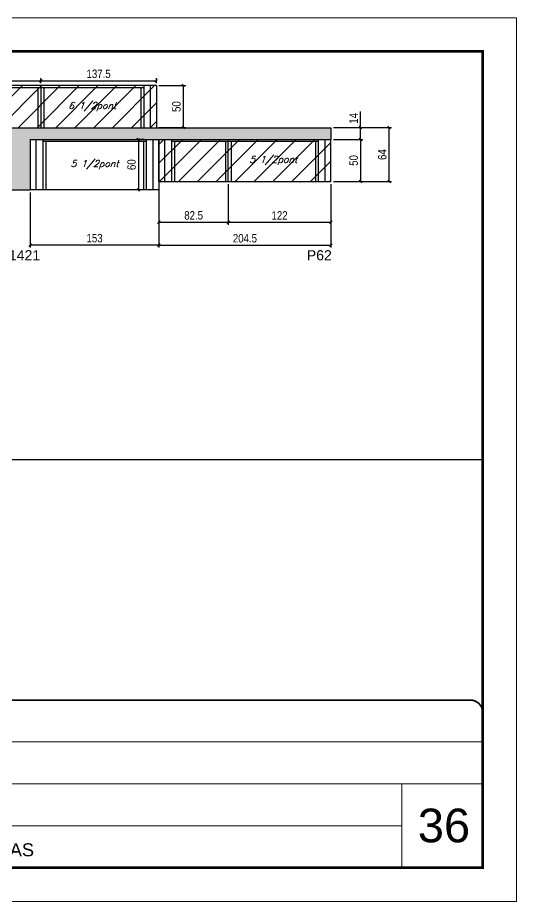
# Model space of a CAD drawing. Extents: x 3309 to 9563, y -2522 to 14608.
# Drawn here: x 8970 to 9563, y 4369 to 5419 of the extents above; entities that cross this region are included whole.
import ezdxf

# ---------------------------------------------------------------- set-up
doc = ezdxf.new("R2010")
doc.units = 0
doc.linetypes.add('CONTINUO', pattern=[0])
doc.linetypes.add('DASHED', pattern=[0.75, 0.5, -0.25])
for name, color, linetype in [('5', 5, 'Continuous'), ('COTA', 241, 'Continuous'), ('Painéis', 200, 'Continuous'), ('SARR_2.2x7', 40, 'Continuous'), ('SARR_3.5x7', 81, 'Continuous'), ('texto', 7, 'Continuous')]:
    doc.layers.add(name, color=color, linetype=linetype)
for name, color, linetype, lineweight in [('CARIMBO', 255, 'Continuous', 9), ('Folhas', 255, 'Continuous', 9), ('Hachura', 251, 'Continuous', 9), ('SARRAFO DE PRESSAO', 251, 'DASHED', 9)]:
    doc.layers.add(name, color=color, linetype=linetype, lineweight=lineweight)
doc.styles.add('ARIAL', font='arial.ttf')
doc.styles.add('COTA TECNICA', font='techl___.ttf', dxfattribs={"height": 10})
doc.styles.add('Romans', font='romans.shx')
doc.styles.get("Standard").update_dxf_attribs({"font": 'arial.ttf'})
doc.dimstyles.new('PAINEL', dxfattribs={"dimtxt": 10, "dimasz": 3, "dimexe": 3, "dimexo": 3, "dimgap": 3, "dimtad": 1, "dimdec": 1, "dimzin": 12, "dimdsep": 46, "dimtxsty": 'COTA TECNICA', "dimblk1": 'OBLIQUE', "dimblk2": 'OBLIQUE', "dimsah": 1, "dimcen": 0.9, "dimclrd": 4, "dimclre": 4, "dimclrt": 240, "dimadec": 1, "dimazin": 3, "dimtfac": 1, "dimtdec": 1, "dimtmove": 0, "dimatfit": 3, "dimfxl": 1, "dimtolj": 1, "dimtzin": 12, "dimarcsym": 0})

# ---------------------------------------------------------------- blocks, each defined once
blk = doc.blocks.new('9999999999')
at = {"color": 30, "linetype": 'CONTINUO'}
for p, q in [((98564.6, 34379.6), (99584, 34379.6)), ((98564.6, 34329.8), (99488, 34329.8)), ((99584, 34329.8), (99488, 34329.8)), ((99488, 34329.8), (99488, 34230.2)), ((98564.6, 34280), (99488, 34280))]:
    blk.add_line(p, q, dxfattribs=at)
at = {"color": 30, "linetype": 'CONTINUO', "const_width": 2}
blk.add_lwpolyline([(99584, 34230.2), (99584, 34414.4, 0.414214), (99569, 34429.4), (98229, 34429.4, 0.414214), (98214, 34414.4), (98214, 34245.2, 0.414214), (98229, 34230.2), (99584, 34230.2)], format="xyb", dxfattribs=at)
at = {"layer": 'Folhas'}
blk.add_lwpolyline([(98139, 34190.2), (99624, 34190.2), (99624, 35240.2), (98139, 35240.2)], close=True, dxfattribs=at)
at = {"layer": 'Folhas', "color": 30, "const_width": 3}
blk.add_lwpolyline([(98214, 34230.2), (99584, 34230.2), (99584, 35200.2), (98214, 35200.2)], close=True, dxfattribs=at)
at = {"color": 7, "linetype": 'Continuous', "ltscale": 5, "style": 'ARIAL'}
blk.add_text('LATERAIS DE VIGAS', height=15.483, dxfattribs=at).set_placement((98837.7, 34243.7))
blk = doc.blocks.new('_Oblique')
at = {"color": 0, "linetype": 'ByBlock', "lineweight": -2}
blk.add_line((-0.5, -0.5), (0.5, 0.5), dxfattribs=at)
blk = doc.blocks.new('*D2757')
at = {"layer": 'COTA', "color": 4, "lineweight": -2, "transparency": 16777216}
for p, q in [((8984.8, 5211.6), (8984.8, 5146)), ((9137.8, 5211.6), (9137.8, 5146)), ((9137.8, 5149), (8984.8, 5149))]:
    blk.add_line(p, q, dxfattribs=at)
at = {"layer": 'Defpoints', "color": 0, "transparency": 16777216}
for p in [(8984.8, 5214.6), (9137.8, 5214.6), (8984.8, 5149)]:
    blk.add_point(p, dxfattribs=at)
at = {"layer": 'COTA', "color": 4, "lineweight": -2, "transparency": 16777216, "xscale": 3, "yscale": 3, "zscale": 3, "rotation": 180}
blk.add_blockref('_Oblique', (8984.8, 5149), dxfattribs=at)
at = {"layer": 'COTA', "color": 4, "lineweight": -2, "transparency": 16777216, "xscale": 3, "yscale": 3, "zscale": 3}
blk.add_blockref('_Oblique', (9137.8, 5149), dxfattribs=at)
at = {"layer": 'COTA', "color": 240, "transparency": 16777216, "insert": (9061.3, 5157.2), "char_height": 10, "attachment_point": 5, "style": 'COTA TECNICA'}
blk.add_mtext('\\A1;153', dxfattribs=at)
blk = doc.blocks.new('*D2758')
at = {"layer": 'COTA', "color": 4, "linetype": 'ByBlock', "lineweight": -2, "transparency": 16777216}
for p, q in [((9137.8, 5221.6), (9137.8, 5173.2)), ((9220.3, 5221.6), (9220.3, 5173.2)), ((9137.8, 5176.2), (9220.3, 5176.2))]:
    blk.add_line(p, q, dxfattribs=at)
at = {"layer": 'Defpoints', "color": 0, "linetype": 'ByBlock', "transparency": 16777216}
for p in [(9137.8, 5224.6), (9220.3, 5224.6), (9220.3, 5176.2)]:
    blk.add_point(p, dxfattribs=at)
at = {"layer": 'COTA', "color": 4, "linetype": 'ByBlock', "lineweight": -2, "transparency": 16777216, "xscale": 3, "yscale": 3, "zscale": 3, "rotation": 180}
blk.add_blockref('_Oblique', (9137.8, 5176.2), dxfattribs=at)
at = {"layer": 'COTA', "color": 4, "linetype": 'ByBlock', "lineweight": -2, "transparency": 16777216, "xscale": 3, "yscale": 3, "zscale": 3}
blk.add_blockref('_Oblique', (9220.3, 5176.2), dxfattribs=at)
at = {"layer": 'COTA', "color": 240, "linetype": 'ByBlock', "transparency": 16777216, "insert": (9179.1, 5184.3), "char_height": 10, "attachment_point": 5, "style": 'COTA TECNICA'}
blk.add_mtext('\\A1;82.5', dxfattribs=at)
blk = doc.blocks.new('*D2759')
at = {"layer": 'COTA', "color": 4, "linetype": 'ByBlock', "lineweight": -2, "transparency": 16777216}
for p, q in [((9220.3, 5221.6), (9220.3, 5173.2)), ((9342.3, 5221.6), (9342.3, 5173.2)), ((9220.3, 5176.2), (9342.3, 5176.2))]:
    blk.add_line(p, q, dxfattribs=at)
at = {"layer": 'Defpoints', "color": 0, "linetype": 'ByBlock', "transparency": 16777216}
for p in [(9220.3, 5224.6), (9342.3, 5224.6), (9342.3, 5176.2)]:
    blk.add_point(p, dxfattribs=at)
at = {"layer": 'COTA', "color": 4, "linetype": 'ByBlock', "lineweight": -2, "transparency": 16777216, "xscale": 3, "yscale": 3, "zscale": 3, "rotation": 180}
blk.add_blockref('_Oblique', (9220.3, 5176.2), dxfattribs=at)
at = {"layer": 'COTA', "color": 4, "linetype": 'ByBlock', "lineweight": -2, "transparency": 16777216, "xscale": 3, "yscale": 3, "zscale": 3}
blk.add_blockref('_Oblique', (9342.3, 5176.2), dxfattribs=at)
at = {"layer": 'COTA', "color": 240, "linetype": 'ByBlock', "transparency": 16777216, "insert": (9281.3, 5184.3), "char_height": 10, "attachment_point": 5, "style": 'COTA TECNICA'}
blk.add_mtext('\\A1;122', dxfattribs=at)
blk = doc.blocks.new('*D2760')
at = {"layer": 'COTA', "color": 4, "linetype": 'ByBlock', "lineweight": -2, "transparency": 16777216}
for p, q in [((9137.8, 5221.6), (9137.8, 5146)), ((9342.3, 5221.6), (9342.3, 5146)), ((9137.8, 5149), (9342.3, 5149))]:
    blk.add_line(p, q, dxfattribs=at)
at = {"layer": 'Defpoints', "color": 0, "linetype": 'ByBlock', "transparency": 16777216}
for p in [(9137.8, 5224.6), (9342.3, 5224.6), (9342.3, 5149)]:
    blk.add_point(p, dxfattribs=at)
at = {"layer": 'COTA', "color": 4, "linetype": 'ByBlock', "lineweight": -2, "transparency": 16777216, "xscale": 3, "yscale": 3, "zscale": 3, "rotation": 180}
blk.add_blockref('_Oblique', (9137.8, 5149), dxfattribs=at)
at = {"layer": 'COTA', "color": 4, "linetype": 'ByBlock', "lineweight": -2, "transparency": 16777216, "xscale": 3, "yscale": 3, "zscale": 3}
blk.add_blockref('_Oblique', (9342.3, 5149), dxfattribs=at)
at = {"layer": 'COTA', "color": 240, "linetype": 'ByBlock', "transparency": 16777216, "insert": (9240.1, 5157.1), "char_height": 10, "attachment_point": 5, "style": 'COTA TECNICA'}
blk.add_mtext('\\A1;204.5', dxfattribs=at)
blk = doc.blocks.new('*D2761')
at = {"layer": 'COTA', "color": 4, "lineweight": -2, "transparency": 16777216}
for p, q in [((9345.3, 5274.6), (9380.5, 5274.6)), ((9377.5, 5274.6), (9377.5, 5224.6)), ((9345.3, 5224.6), (9380.5, 5224.6))]:
    blk.add_line(p, q, dxfattribs=at)
at = {"layer": 'Defpoints', "color": 0, "transparency": 16777216}
for p in [(9342.3, 5274.6), (9342.3, 5224.6), (9377.5, 5224.6)]:
    blk.add_point(p, dxfattribs=at)
at = {"layer": 'COTA', "color": 4, "lineweight": -2, "transparency": 16777216, "xscale": 3, "yscale": 3, "zscale": 3}
for p, rotation in [((9377.5, 5274.6), 90), ((9377.5, 5224.6), 270)]:
    blk.add_blockref('_Oblique', p, dxfattribs=dict(at, rotation=rotation))
at = {"layer": 'COTA', "color": 240, "transparency": 16777216, "insert": (9369.4, 5249.6), "char_height": 10, "attachment_point": 5, "rotation": 90, "style": 'COTA TECNICA'}
blk.add_mtext('\\A1;50', dxfattribs=at)
blk = doc.blocks.new('*D2762')
at = {"layer": 'COTA', "color": 4, "lineweight": -2, "transparency": 16777216}
for p, q in [((9377.5, 5288.6), (9377.5, 5307.7)), ((9345.3, 5288.6), (9380.5, 5288.6)), ((9377.5, 5274.6), (9377.5, 5288.6)), ((9345.3, 5274.6), (9380.5, 5274.6))]:
    blk.add_line(p, q, dxfattribs=at)
at = {"layer": 'Defpoints', "color": 0, "transparency": 16777216}
for p in [(9342.3, 5288.6), (9377.5, 5288.6), (9342.3, 5274.6)]:
    blk.add_point(p, dxfattribs=at)
at = {"layer": 'COTA', "color": 4, "lineweight": -2, "transparency": 16777216, "xscale": 3, "yscale": 3, "zscale": 3}
for p, rotation in [((9377.5, 5288.6), 90), ((9377.5, 5274.6), 270)]:
    blk.add_blockref('_Oblique', p, dxfattribs=dict(at, rotation=rotation))
at = {"layer": 'COTA', "color": 240, "transparency": 16777216, "insert": (9369.4, 5299.6), "char_height": 10, "attachment_point": 5, "rotation": 90, "style": 'COTA TECNICA'}
blk.add_mtext('\\A1;14', dxfattribs=at)
blk = doc.blocks.new('*D2763')
at = {"layer": 'COTA', "color": 4, "lineweight": -2, "transparency": 16777216}
for p, q in [((9345.3, 5288.6), (9414.6, 5288.6)), ((9411.6, 5224.6), (9411.6, 5288.6)), ((9345.3, 5224.6), (9414.6, 5224.6))]:
    blk.add_line(p, q, dxfattribs=at)
at = {"layer": 'Defpoints', "color": 0, "transparency": 16777216}
for p in [(9342.3, 5288.6), (9411.6, 5288.6), (9342.3, 5224.6)]:
    blk.add_point(p, dxfattribs=at)
at = {"layer": 'COTA', "color": 4, "lineweight": -2, "transparency": 16777216, "xscale": 3, "yscale": 3, "zscale": 3}
for p, rotation in [((9411.6, 5288.6), 90), ((9411.6, 5224.6), 270)]:
    blk.add_blockref('_Oblique', p, dxfattribs=dict(at, rotation=rotation))
at = {"layer": 'COTA', "color": 240, "transparency": 16777216, "insert": (9403.5, 5256.6), "char_height": 10, "attachment_point": 5, "rotation": 90, "style": 'COTA TECNICA'}
blk.add_mtext('\\A1;64', dxfattribs=at)
blk = doc.blocks.new('*D2766')
at = {"layer": 'COTA', "color": 4, "lineweight": -2, "transparency": 16777216}
for p, q in [((8753.3, 5341.6), (8753.3, 5347.3)), ((8997.3, 5341.6), (8997.3, 5347.3)), ((8753.3, 5344.3), (8997.3, 5344.3))]:
    blk.add_line(p, q, dxfattribs=at)
at = {"layer": 'Defpoints', "color": 0, "transparency": 16777216}
for p in [(8753.3, 5338.6), (8997.3, 5344.3), (8997.3, 5338.6)]:
    blk.add_point(p, dxfattribs=at)
at = {"layer": 'COTA', "color": 4, "lineweight": -2, "transparency": 16777216, "xscale": 3, "yscale": 3, "zscale": 3, "rotation": 180}
blk.add_blockref('_Oblique', (8753.3, 5344.3), dxfattribs=at)
at = {"layer": 'COTA', "color": 4, "lineweight": -2, "transparency": 16777216, "xscale": 3, "yscale": 3, "zscale": 3}
blk.add_blockref('_Oblique', (8997.3, 5344.3), dxfattribs=at)
at = {"layer": 'COTA', "color": 240, "transparency": 16777216, "insert": (8875.3, 5352.4), "char_height": 10, "attachment_point": 5, "style": 'COTA TECNICA'}
blk.add_mtext('\\A1;244', dxfattribs=at)
blk = doc.blocks.new('*D2767')
at = {"layer": 'COTA', "color": 4, "lineweight": -2, "transparency": 16777216}
for p, q in [((8997.3, 5341.6), (8997.3, 5347.3)), ((9134.8, 5341.6), (9134.8, 5347.3)), ((8997.3, 5344.3), (9134.8, 5344.3))]:
    blk.add_line(p, q, dxfattribs=at)
at = {"layer": 'Defpoints', "color": 0, "transparency": 16777216}
for p in [(8997.3, 5338.6), (9134.8, 5344.3), (9134.8, 5338.6)]:
    blk.add_point(p, dxfattribs=at)
at = {"layer": 'COTA', "color": 4, "lineweight": -2, "transparency": 16777216, "xscale": 3, "yscale": 3, "zscale": 3, "rotation": 180}
blk.add_blockref('_Oblique', (8997.3, 5344.3), dxfattribs=at)
at = {"layer": 'COTA', "color": 4, "lineweight": -2, "transparency": 16777216, "xscale": 3, "yscale": 3, "zscale": 3}
blk.add_blockref('_Oblique', (9134.8, 5344.3), dxfattribs=at)
at = {"layer": 'COTA', "color": 240, "transparency": 16777216, "insert": (9066.1, 5352.5), "char_height": 10, "attachment_point": 5, "style": 'COTA TECNICA'}
blk.add_mtext('\\A1;137.5', dxfattribs=at)
blk = doc.blocks.new('*D3017')
at = {"layer": 'COTA', "color": 4, "lineweight": -2, "transparency": 16777216}
for p, q in [((9137.8, 5338.6), (9169.8, 5338.6)), ((9166.8, 5338.6), (9166.8, 5288.6)), ((9137.8, 5288.6), (9169.8, 5288.6))]:
    blk.add_line(p, q, dxfattribs=at)
at = {"layer": 'Defpoints', "color": 0, "transparency": 16777216}
for p in [(9134.8, 5338.6), (9134.8, 5288.6), (9166.8, 5288.6)]:
    blk.add_point(p, dxfattribs=at)
at = {"layer": 'COTA', "color": 4, "lineweight": -2, "transparency": 16777216, "xscale": 3, "yscale": 3, "zscale": 3}
for p, rotation in [((9166.8, 5338.6), 90), ((9166.8, 5288.6), 270)]:
    blk.add_blockref('_Oblique', p, dxfattribs=dict(at, rotation=rotation))
at = {"layer": 'COTA', "color": 240, "transparency": 16777216, "insert": (9158.7, 5313.6), "char_height": 10, "attachment_point": 5, "rotation": 90, "style": 'COTA TECNICA'}
blk.add_mtext('\\A1;50', dxfattribs=at)
blk = doc.blocks.new('*D3018')
at = {"layer": 'COTA', "color": 4, "lineweight": -2, "transparency": 16777216}
for p, q in [((9119.8, 5274.6), (9110.4, 5274.6)), ((9113.4, 5274.6), (9113.4, 5214.6)), ((9119.8, 5214.6), (9110.4, 5214.6))]:
    blk.add_line(p, q, dxfattribs=at)
at = {"layer": 'Defpoints', "color": 0, "transparency": 16777216}
for p in [(9122.8, 5274.6), (9113.4, 5214.6), (9122.8, 5214.6)]:
    blk.add_point(p, dxfattribs=at)
at = {"layer": 'COTA', "color": 4, "lineweight": -2, "transparency": 16777216, "xscale": 3, "yscale": 3, "zscale": 3}
for p, rotation in [((9113.4, 5274.6), 90), ((9113.4, 5214.6), 270)]:
    blk.add_blockref('_Oblique', p, dxfattribs=dict(at, rotation=rotation))
at = {"layer": 'COTA', "color": 240, "transparency": 16777216, "insert": (9105.3, 5244.6), "char_height": 10, "attachment_point": 5, "rotation": 90, "style": 'COTA TECNICA'}
blk.add_mtext('\\A1;60', dxfattribs=at)

msp = doc.modelspace()

# ---------------------------------------------------------------- hatches: boundary and pattern name
at = {"layer": 'COTA'}
h = msp.add_hatch(dxfattribs=at)
h.set_pattern_fill('AR-CONC', color=256, scale=0.03)
h.paths.add_polyline_path([(8698.34, 5274.55), (8954.84, 5274.55), (8954.84, 5214.55), (8984.84, 5214.55), (8984.84, 5274.55), (9137.84, 5274.55), (9342.34, 5274.55), (9342.34, 5288.55), (9134.84, 5288.55), (8509.34, 5288.55), (8509.34, 5233.55), (8252.84, 5233.55), (8252.84, 5216.55), (8509.34, 5216.55), (8509.34, 5214.55), (8698.34, 5214.55)])
at = {"layer": 'Hachura', "linetype": 'ByBlock'}
h = msp.add_hatch(dxfattribs=at)
h.set_pattern_fill('ANSI31', color=256, scale=5)
h.paths.add_polyline_path([(8753.34, 5288.55), (8753.34, 5338.55), (8509.34, 5338.55), (8509.34, 5288.55)])
h.paths.add_polyline_path([(8753.34, 5338.55), (8753.34, 5288.55), (8997.34, 5288.55), (8997.34, 5338.55)])
h.paths.add_polyline_path([(8997.34, 5338.55), (8997.34, 5288.55), (9134.84, 5288.55), (9134.84, 5338.55)])
h = msp.add_hatch(dxfattribs=at)
h.set_pattern_fill('ANSI31', color=256, scale=5)
h.set_pattern_definition([(45, (248.22, 262.978), (-11.22532, 11.22532), [])])
h.paths.add_polyline_path([(9220.34, 5224.55), (9220.34, 5274.55), (9137.84, 5274.55), (9137.84, 5224.55)])
h.paths.add_polyline_path([(9220.34, 5274.55), (9220.34, 5224.55), (9342.34, 5224.55), (9342.34, 5274.55)])

# ---------------------------------------------------------------- linework, layer by layer
at = {"layer": 'COTA'}
for p, q in [((9134.84, 5288.55), (9342.34, 5288.55)), ((9342.34, 5288.55), (9342.34, 5274.55)), ((8954.84, 5214.55), (8984.84, 5214.55)), ((8152.87, 4894.26), (9522.87, 4894.26))]:
    msp.add_line(p, q, dxfattribs=at)
at = {"layer": 'Painéis', "linetype": 'ByBlock'}
for p, q in [((9134.84, 5338.55), (8252.84, 5338.55)), ((8997.34, 5338.55), (8997.34, 5288.55)), ((9134.84, 5338.55), (9134.84, 5288.55)), ((8509.34, 5288.55), (9134.84, 5288.55)), ((8984.84, 5274.55), (8984.84, 5214.55)), ((8984.84, 5274.55), (9137.84, 5274.55)), ((9137.84, 5274.55), (9137.84, 5214.55)), ((9137.84, 5274.55), (9342.34, 5274.55)), ((9137.84, 5224.55), (9137.84, 5274.55)), ((9220.34, 5224.55), (9220.34, 5274.55)), ((9342.34, 5224.55), (9342.34, 5274.55)), ((9137.84, 5224.55), (9342.34, 5224.55)), ((9137.84, 5214.55), (8984.84, 5214.55))]:
    msp.add_line(p, q, dxfattribs=at)
at = {"layer": 'SARR_2.2x7', "linetype": 'Continuous'}
for p, q in [((8753.34, 5336.35), (8997.34, 5336.35)), ((8997.34, 5336.35), (9119.84, 5336.35)), ((9127.84, 5288.55), (9127.84, 5338.55)), ((8991.84, 5214.55), (8991.84, 5274.55)), ((8999.84, 5272.35), (9122.84, 5272.35)), ((9130.84, 5214.55), (9130.84, 5274.55)), ((9144.84, 5224.55), (9144.84, 5274.55)), ((9152.84, 5272.35), (9220.34, 5272.35)), ((9220.34, 5272.35), (9327.34, 5272.35)), ((9335.34, 5224.55), (9335.34, 5274.55))]:
    msp.add_line(p, q, dxfattribs=at)
at = {"layer": 'SARR_3.5x7'}
for p, q in [((8993.84, 5336.35), (8993.84, 5288.55)), ((9000.84, 5336.35), (9000.84, 5288.55)), ((9116.34, 5336.35), (9116.34, 5288.55)), ((9119.84, 5338.55), (9119.84, 5288.55)), ((8999.84, 5274.55), (8999.84, 5214.55)), ((9003.34, 5272.35), (9003.34, 5214.55)), ((9119.34, 5272.35), (9119.34, 5214.55)), ((9122.84, 5274.55), (9122.84, 5214.55)), ((9152.84, 5274.55), (9152.84, 5224.55)), ((9156.34, 5272.35), (9156.34, 5224.55)), ((9216.84, 5272.35), (9216.84, 5224.55)), ((9223.84, 5272.35), (9223.84, 5224.55)), ((9323.84, 5272.35), (9323.84, 5224.55)), ((9327.34, 5274.55), (9327.34, 5224.55))]:
    msp.add_line(p, q, dxfattribs=at)

# ---------------------------------------------------------------- block references
at = {"layer": 'SARRAFO DE PRESSAO', "color": 6, "linetype": 'ByBlock'}
msp.add_blockref('9999999999', (-90061.11, -29820.95), dxfattribs=at)

# ---------------------------------------------------------------- texts
at = {"layer": '5', "linetype": 'Continuous'}
for s, p in [('V1421', (8948.19, 5130.96)), ('P62', (9313.63, 5130.96))]:
    msp.add_text(s, height=12, rotation=0.00004, dxfattribs=at).set_placement(p)
at = {"layer": 'CARIMBO', "style": 'ARIAL'}
msp.add_text('36', height=40, dxfattribs=at).set_placement((9445.73, 4439.4))
at = {"layer": 'texto', "color": 2, "char_height": 8, "attachment_point": 5, "style": 'Romans'}
for s, insert in [('{\\Q19;\\C256;6 1/2pont}', (9058.59, 5313.55)), ('{\\Q19;\\C256;5 1/2pont}', (9061.34, 5244.55)), ('{\\Q19;\\C256;5 1/2pont}', (9273.84, 5249.55))]:
    msp.add_mtext(s, dxfattribs=dict(at, insert=insert))

# ---------------------------------------------------------------- dimensions: what is measured, and where the dimension line sits
at = {"layer": 'COTA'}
for base, p1, p2, picture, middle in [((8997.34, 5344.3), (8753.34, 5338.55), (8997.34, 5338.55), '*D2766', (8875.34, 5352.37)), ((9134.84, 5344.3), (8997.34, 5338.55), (9134.84, 5338.55), '*D2767', (9066.09, 5352.52))]:
    dim = msp.add_linear_dim(base=base, p1=p1, p2=p2, dimstyle='PAINEL', override={"dimtmove": 1}, dxfattribs=at)
    dim.commit()
    dim.dimension.update_dxf_attribs({"geometry": picture, "text_midpoint": middle})
for base, p1, p2, picture, middle in [((9166.78, 5288.55), (9134.84, 5338.55), (9134.84, 5288.55), '*D3017', (9158.67, 5313.55)), ((9377.5, 5288.55), (9342.34, 5274.55), (9342.34, 5288.55), '*D2762', (9369.42, 5299.61)), ((9411.63, 5288.55), (9342.34, 5224.55), (9342.34, 5288.55), '*D2763', (9403.52, 5256.55)), ((9113.37, 5214.55), (9122.84, 5274.55), (9122.84, 5214.55), '*D3018', (9105.27, 5244.55)), ((9377.5, 5224.55), (9342.34, 5274.55), (9342.34, 5224.55), '*D2761', (9369.39, 5249.55))]:
    dim = msp.add_linear_dim(base=base, p1=p1, p2=p2, angle=90, dimstyle='PAINEL', dxfattribs=at)
    dim.commit()
    dim.dimension.update_dxf_attribs({"geometry": picture, "text_midpoint": middle})
at = {"layer": 'COTA', "linetype": 'ByBlock'}
for base, p2, picture, middle in [((9220.34, 5176.21), (9220.34, 5224.55), '*D2758', (9179.09, 5184.34)), ((9342.34, 5148.97), (9342.34, 5224.55), '*D2760', (9240.09, 5157.08))]:
    dim = msp.add_linear_dim(base=base, p1=(9137.84, 5224.55), p2=p2, dimstyle='PAINEL', dxfattribs=at)
    dim.commit()
    dim.dimension.update_dxf_attribs({"geometry": picture, "text_midpoint": middle})
dim = msp.add_linear_dim(base=(9342.34, 5176.21), p1=(9220.34, 5224.55), p2=(9342.34, 5224.55), dimstyle='PAINEL', override={"dimtmove": 1}, dxfattribs=at)
dim.commit()
dim.dimension.update_dxf_attribs({"geometry": '*D2759', "text_midpoint": (9281.34, 5184.26)})
at = {"layer": 'COTA'}
dim = msp.add_linear_dim(base=(8984.84, 5148.97), p1=(9137.84, 5214.55), p2=(8984.84, 5214.55), dimstyle='PAINEL', dxfattribs=at)
dim.commit()
dim.dimension.update_dxf_attribs({"geometry": '*D2757', "text_midpoint": (9061.34, 5157.19)})

doc.saveas('drawing.dxf')
